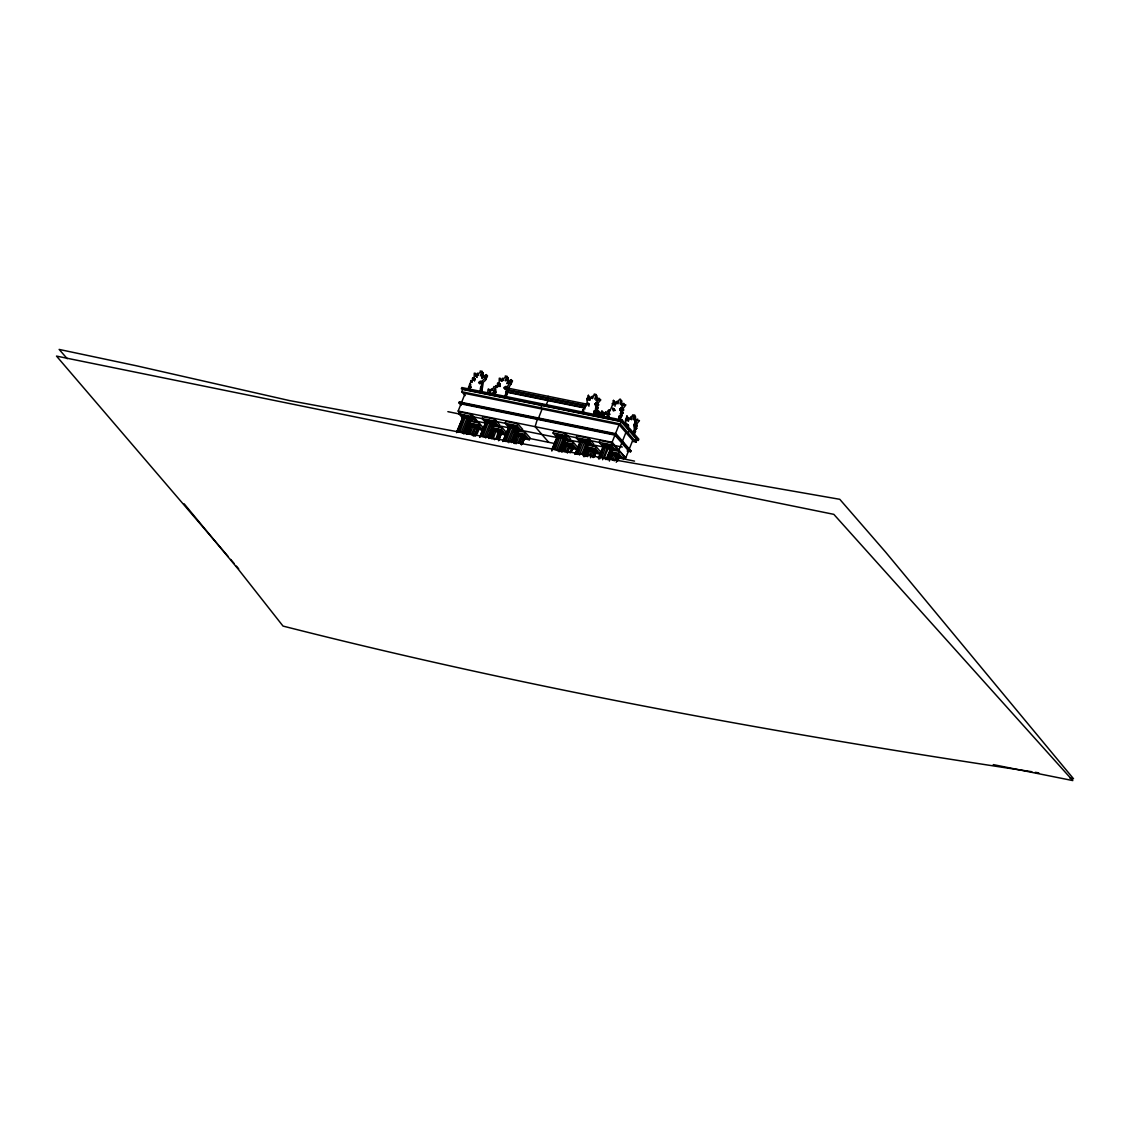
<?xml version="1.0" encoding="UTF-8"?>
<svg xmlns="http://www.w3.org/2000/svg" width="1130" height="1130" viewBox="0 0 1130 1130"><rect width="100%" height="100%" fill="white"/><g stroke="black" fill="none" stroke-linecap="round" stroke-linejoin="round"><path stroke-width="1.5" d="M590.03 398.551L589.987 400.317M613.915 410.967C612.785 411.885 612.389 406.348 613.039 408.721M495.307 392.986C492.327 391.178 496.96 387.873 496.042 385.584L497.172 386.884M458.356 431.928L464.105 417.832L464.19 415.416A2.655 0.805 21.6 0 1 462.919 415.416A2.655 0.805 21.6 0 1 462.17 415.727A2.655 0.805 21.6 0 1 462.043 416.306L462.41 418.524L456.562 432.663M479.657 437.352L485.505 423.213L485.123 420.996A2.655 0.805 21.6 0 0 485.264 420.416A2.655 0.805 21.6 0 0 486.013 420.106A2.655 0.805 21.6 0 0 487.284 420.106L487.2 422.521L481.451 436.618M504.503 441.293L510.252 427.197L510.336 424.795A2.655 0.805 21.6 0 1 509.065 424.795A2.655 0.805 21.6 0 1 508.316 425.106A2.655 0.805 21.6 0 1 508.189 425.685L508.557 427.903L503.359 440.46M562.175 450.87L564.28 445.799L563.884 443.356A2.655 0.805 21.6 0 0 564.633 443.045A2.655 0.805 21.6 0 0 565.904 443.045L563.263 451.718M585.227 455.545L587.176 450.828L586.795 448.61A2.655 0.805 21.6 0 0 586.936 448.031A2.655 0.805 21.6 0 0 587.685 447.72A2.655 0.805 21.6 0 0 588.956 447.72L586.315 456.393M610.85 456.266L609.889 453.3A2.655 0.805 21.6 0 0 610.031 452.72A2.655 0.805 21.6 0 0 610.779 452.41A2.655 0.805 21.6 0 0 612.036 452.41L609.395 461.082M471.916 382.477L470.786 381.177L472.255 381.064L472.608 378.084L474.091 380.104L472.849 378.211M507.314 393.311C506.876 388.183 510.576 386.163 512.455 380.98L511.071 379.624L506.861 383.55L508.867 380.429L506.89 380.909L507.299 378.861L505.35 380.867L507.186 376.347L505.28 375.965L505.322 377.618L504.079 377.999L503.005 380.542L502.455 378.211L501.141 381.206L500.421 378.395L499.291 378.183L499.079 385.189L497.511 383.536L499.743 386.389M470.25 427.606L469.388 424.654A2.655 0.805 21.6 0 0 469.67 424.117A2.655 0.805 21.6 0 0 470.532 423.877A2.655 0.805 21.6 0 0 471.902 423.948L468.555 434.174M491.649 438.864L494.982 428.623A2.655 0.805 21.6 0 1 493.626 428.567A2.655 0.805 21.6 0 1 492.751 428.807L493.146 432.168L490.561 438.468M514.701 443.539L518.034 433.313A2.655 0.805 21.6 0 1 516.678 433.242A2.655 0.805 21.6 0 1 515.803 433.482A2.655 0.805 21.6 0 1 515.534 434.019L515.916 436.265L513.317 442.536M553.587 449.542L558.841 434.612A2.655 0.805 21.6 0 1 557.486 434.541A2.655 0.805 21.6 0 1 556.61 434.782A2.655 0.805 21.6 0 1 556.341 435.318L557.005 438.143L552.471 449.161M580.255 442.96L579.393 439.994A2.655 0.805 21.6 0 0 579.662 439.471A2.655 0.805 21.6 0 0 580.538 439.217A2.655 0.805 21.6 0 0 581.894 439.288L576.639 454.218M598.618 458.526L603.152 447.508L602.488 444.683A2.655 0.805 21.6 0 0 602.756 444.161A2.655 0.805 21.6 0 0 603.618 443.906A2.655 0.805 21.6 0 0 604.988 443.977L599.733 458.907M593.462 415.134C594.832 410.006 594.126 407.422 600.44 416.49M618.463 420.205C619.565 418.425 618.52 413.792 621.443 416.843L621.924 415.628L620.229 413.679L622.051 411.151L620.61 411.165L621.09 409.427L622.489 408.509L619.777 409.696L622.913 413.128L620.271 408.905L621.585 407.52M632.786 433.581L633.012 431.618L633.902 431.166L635.046 432.465L635.526 431.25C631.444 428.284 638.422 420.332 635.568 427.493M600.694 414.71C601.598 408.029 603.307 412.803 602.219 415.402C603.406 416.786 604.14 414.272 603.053 413.524C604.027 410.006 604.479 416.617 605.68 411.843C603.575 419.173 612.262 401.63 608.42 414.795M504.729 389.285L506.791 387.618M475.306 435.488L478.456 427.295L476.323 425.798M498.683 440.771L500.802 433.835L502.582 432.211A2.655 0.805 21.6 0 1 501.635 431.335A2.655 0.805 21.6 0 1 500.223 430.431A2.655 0.805 21.6 0 1 498.5 429.626A2.655 0.805 21.6 0 1 496.677 428.99A2.655 0.805 21.6 0 1 494.982 428.623M521.453 444.853L524.602 436.66L523.854 435.968M560.748 451.52L564.661 439.824L566.441 438.186A2.655 0.805 21.6 0 1 565.494 437.31A2.655 0.805 21.6 0 1 564.082 436.42A2.655 0.805 21.6 0 1 562.359 435.601A2.655 0.805 21.6 0 1 560.537 434.979A2.655 0.805 21.6 0 1 558.841 434.612M565.381 438.045L564.421 437.155M580.057 442.833L579.761 440.742A2.655 0.805 21.6 0 0 579.393 439.994M583.504 455.588L588.448 442.635L586.753 441.378L586.018 443.243L587.713 444.5L592.855 445.658L593.603 443.765L588.787 438.228L576.879 435.813L576.13 437.691L580.001 442.127M607.488 459.289L610.807 449.189L612.587 447.551A2.655 0.805 21.6 0 1 611.641 446.675A2.655 0.805 21.6 0 1 610.214 445.785A2.655 0.805 21.6 0 1 608.491 444.966A2.655 0.805 21.6 0 1 606.683 444.344A2.655 0.805 21.6 0 1 604.988 443.977M610.793 449.274C611.994 440.248 603.943 455.899 604.649 458.822M492.454 394.624L493.796 391.573L494.926 392.873M603.42 412.789L601.965 410.939M459.712 432.183L465.828 415.727A2.655 0.805 21.6 0 1 464.19 415.416M482.807 436.872L488.923 420.416A2.655 0.805 21.6 0 1 487.284 420.106M505.859 441.548L511.975 425.092A2.655 0.805 21.6 0 1 510.336 424.795M564.576 451.972L567.543 443.356A2.655 0.805 21.6 0 1 565.904 443.045M587.628 456.647L590.595 448.031A2.655 0.805 21.6 0 1 588.956 447.72M611.358 459.769L613.675 452.72A2.655 0.805 21.6 0 1 612.036 452.41M598.632 404.738L597.473 403.396L595.609 406.094L596.739 407.393L598.533 404.964L596.047 405.967M613.364 408.453L615.37 410.416M621.98 411.871L623.534 410.035L621.5 407.577C621.994 406.249 625.709 403.41 623.591 403.396C619.014 408.552 623.04 401.065 620.949 403.396C619.169 405.557 620.596 400.613 620.822 400.006C619.876 395.712 615.652 408.029 617.39 401.192C613.463 402.902 614.593 408.213 613.519 400.416C612.418 407.365 609.352 411.292 606.485 417.775M502.045 381.361L501.96 380.443M481.973 389.412C477.213 383.932 484.756 396.475 481.196 386.912L482.171 380.895L484.36 378.988L486.324 374.609L481.874 378.479L483.682 375.005L482.778 376.714M506.014 392.689L506.226 391.997L507.37 393.409C504.955 399.3 506.113 389.765 506.085 392.534M470.786 381.177L469.586 386.305L467.467 389.553M469.925 434.471L473.583 424.315A2.655 0.805 21.6 0 1 471.902 423.948M493.019 439.16L496.677 428.99M516.071 443.836L519.729 433.68A2.655 0.805 21.6 0 1 518.034 433.313M554.985 449.839L560.537 434.979M578.037 454.528L583.589 439.655A2.655 0.805 21.6 0 1 581.894 439.288M601.753 457.636L606.683 444.344M466.295 432.719C468.385 431.646 472.312 413.227 470.603 421.151L465.8 433.835M486.635 424.414L485.264 420.416M488.923 420.416A2.655 0.805 21.6 0 0 490.731 420.996A2.655 0.805 21.6 0 0 492.496 421.773A2.655 0.805 21.6 0 0 493.994 422.662A2.655 0.805 21.6 0 0 495.053 423.552A2.655 0.805 21.6 0 0 495.547 424.329A2.655 0.805 21.6 0 0 495.406 424.908L493.415 426.307L494.347 424.033M512.427 442.084L517.37 429.103L516.89 427.903L512.54 441.618M571.003 452.41L571.921 448.158L573.673 446.491A2.655 0.805 21.6 0 1 572.613 445.601A2.655 0.805 21.6 0 1 571.102 444.712A2.655 0.805 21.6 0 1 569.351 443.935A2.655 0.805 21.6 0 1 567.543 443.356M572.896 447.254L572.458 446.166M584.69 456.647L587.289 450.376L588.744 450.164L589.479 448.299L587.558 451.449L586.936 448.031M587.995 448.921L587.303 450.955M617.531 458.808L620.299 456.633A2.655 0.805 21.6 0 1 619.805 455.856A2.655 0.805 21.6 0 1 618.746 454.966A2.655 0.805 21.6 0 1 617.248 454.076A2.655 0.805 21.6 0 1 615.483 453.3A2.655 0.805 21.6 0 1 613.675 452.72M619.028 456.619L616.782 454.274L611.655 453.031M499.997 385.485L498.937 383.508M476.888 376.869L476.563 374.623L475.631 374.595M474.219 379.736L474.049 378.324L475.25 379.567L474.134 377.674L474.275 373.154L475.433 373.324L476.14 376.12L477.453 373.14L478.004 375.457L479.078 372.928L480.335 372.533L480.179 371.007L482.185 371.276L480.363 375.796L482.312 373.776L481.903 375.838L483.541 375.555M483.329 372.575L482.764 374.595M506.508 377.236L508.316 377.646L507.215 380.203M492.242 390.486L493.98 386.488L495.844 387.138L493.951 391.418L495.618 390.005M603.349 416.702L603.886 414.484M492.044 390.542C491.508 384.497 490.01 396.602 489.488 389.991C487.454 386.446 488.033 392.209 487.75 393.847M503.443 380.005L503.726 380.189M581.484 412.704L587.289 402.224L586.823 399.78L588.363 395.316L589.323 400.288L589.902 396.884L591.244 398.028L592.388 396.122L591.795 398.113L592.572 398.579L594.324 394.031L596.23 394.568L595.143 395.345L595.722 396.545L594.719 399.074L596.993 397.407L595.92 400.444L598.589 398.325L599.705 398.551L595.27 403.834L597.925 408.057C596.372 404.568 593.9 409.54 596.923 410.557C594.606 411.659 596.019 416.998 593.815 413.622M621.443 416.843L620.158 417.945L619.593 421.504M480.716 387.717L481.182 386.94M469.699 386.022L470.829 387.336M605.059 414.074L604.352 414.456M486.536 376.968L487.468 375.909L485.505 380.287L483.301 382.194L482.369 388.226M624.452 424.824L625.893 422.931L625.427 420.473L626.952 416.01L627.913 420.982L628.492 417.577L629.834 418.722L630.978 416.815L630.385 418.806L631.176 419.272L632.701 414.922L634.763 415.063L633.323 419.682L635.512 417.959L634.679 419.894M625.582 426.123L626.077 424.725M636.063 424.103C628.93 429.146 643.253 414.103 635.201 420.982M479.784 383.861L480.773 382.915M497.68 383.918L497.257 386.135L496.042 385.584M508.288 381.276L508.627 380.174L507.879 381.502M596.654 398.551C595.595 397.266 598.109 395.811 596.386 395.486M470.009 420.402L466.817 418.524L467.636 416.306A2.655 0.805 21.6 0 1 465.828 415.727M505.068 437.96L507.003 433.228L502.186 427.663C499.446 427.013 488.767 425.826 490.731 420.996M516.156 429.767L512.964 427.889L513.783 425.671A2.655 0.805 21.6 0 1 511.975 425.092M570.113 452.904C576.95 445.785 566.413 448.836 569.351 443.935M589.705 455.545L592.403 448.61A2.655 0.805 21.6 0 1 590.595 448.031M617.248 461.308C622.39 456.619 612.333 457.014 615.483 453.3M481.592 376.813L481.874 376.05M475.603 436.081L478.004 429.739L479.855 428.27A2.655 0.805 21.6 0 1 479.501 427.521A2.655 0.805 21.6 0 1 478.555 426.646A2.655 0.805 21.6 0 1 477.128 425.756A2.655 0.805 21.6 0 1 475.405 424.936A2.655 0.805 21.6 0 1 473.583 424.315M489.375 437.409L493.542 426.18M522.343 443.864L524.136 439.104L526.001 437.635A2.655 0.805 21.6 0 1 525.634 436.886A2.655 0.805 21.6 0 1 524.687 436.011A2.655 0.805 21.6 0 1 523.275 435.121A2.655 0.805 21.6 0 1 521.552 434.301A2.655 0.805 21.6 0 1 519.729 433.68M583.8 456.195L587.995 445.079L589.86 443.61A2.655 0.805 21.6 0 1 589.493 442.861A2.655 0.805 21.6 0 1 588.546 441.985A2.655 0.805 21.6 0 1 587.134 441.096A2.655 0.805 21.6 0 1 585.411 440.29A2.655 0.805 21.6 0 1 583.589 439.655M594.055 457.085L595.256 453.907L597.078 452.523A2.655 0.805 21.6 0 1 597.219 451.943A2.655 0.805 21.6 0 1 596.725 451.167A2.655 0.805 21.6 0 1 595.665 450.277A2.655 0.805 21.6 0 1 594.154 449.387A2.655 0.805 21.6 0 1 592.403 448.61M466.28 431.392L469.911 421.843L472.312 420.219A2.655 0.805 21.6 0 1 472.453 419.64A2.655 0.805 21.6 0 1 471.959 418.863A2.655 0.805 21.6 0 1 470.899 417.973A2.655 0.805 21.6 0 1 469.402 417.083A2.655 0.805 21.6 0 1 467.636 416.306M475.984 434.923C481.465 429.753 475.024 426.335 470.673 426.293A2.655 0.805 21.6 0 0 469.755 425.389A2.655 0.805 21.6 0 0 469.388 424.654M488.767 437.663L492.991 426.533L494.658 425.219A2.655 0.805 21.6 0 1 495.406 424.908M488.895 438.525L493.697 425.826L495.547 424.329M499.079 439.612L500.873 434.838L502.681 433.482A2.655 0.805 21.6 0 1 502.949 432.945A2.655 0.805 21.6 0 1 502.582 432.211M512.427 440.757L515.45 432.804M522.131 444.288L524.673 437.649M561.13 450.361L564.732 440.813L566.54 439.457A2.655 0.805 21.6 0 1 566.808 438.934A2.655 0.805 21.6 0 1 566.441 438.186M571.102 451.943L572.303 448.765L574.153 447.268A2.655 0.805 21.6 0 1 573.673 446.491M583.574 456.619L588.448 442.635L587.106 445.686L588.716 444.387A2.655 0.805 21.6 0 1 589.592 444.132A2.655 0.805 21.6 0 1 589.86 443.61M594.154 456.619L596.103 451.59M607.276 459.726L611.528 447.409M465.391 433.186L470.956 418.665M475.292 435.121L477.1 430.346L478.71 429.033A2.655 0.805 21.6 0 1 479.586 428.793A2.655 0.805 21.6 0 1 479.855 428.27M488.485 437.875L493.838 423.227L493.104 425.092M498.401 440.177L500.802 433.835L496.169 431.321L493.076 431.166L490.265 437.861M511.537 442.565L516.354 429.894L518.105 428.228A2.655 0.805 21.6 0 1 517.046 427.338A2.655 0.805 21.6 0 1 515.548 426.448A2.655 0.805 21.6 0 1 513.783 425.671M521.424 444.486L524.405 436.519M561.031 448.963L564.054 441.011M560.452 450.898C566.554 441.293 566.102 437.239 556.935 437.155L551.751 449.684M583.476 455.235L586.498 447.282M593.165 457.579L595.708 450.969L594.973 450.39M607.163 458.328L610.257 450.305M607.191 458.681L610.807 449.189L603.759 446.322A2.655 0.805 21.6 0 0 603.279 445.729M616.26 462.269L618.068 457.523L619.805 455.856M463.907 434.033L469.868 417.86L469.134 419.71M473.936 436.364L478.555 426.646M487.609 437.155C488.344 436.025 496.07 417.38 491.027 423.736M497.638 439.471L500.802 431.293M510.661 441.83C511.396 440.7 519.122 422.055 514.079 428.411M520.69 444.147L524.687 436.011M559.067 451.76L564.661 437.268L563.997 439.245M569.266 452.198C574.859 448.638 569.52 440.502 566.907 445.686L564.237 445.7L561.638 451.972M582.727 454.867L587.713 441.957M592.318 456.873L595.665 450.277M605.821 459.557L611.641 446.675M616.019 459.981L617.969 454.966M472.792 435.629L476.592 425.897M505.025 387.788C509.277 384.059 500.675 388.889 504.912 388.084M496.494 438.751L499.686 430.587L498.542 430.078M519.546 443.426L522.738 435.262L521.608 434.753M557.895 451.025L564.082 436.42M581.569 454.133C582.727 452.946 589.111 436.067 584.252 442.409L579.987 441.83L574.803 454.373M462.664 433.298L468.936 417.281L467.933 419.046M485.759 437.988L492.03 421.97M508.811 442.678L515.082 426.646M567.444 453.059L570.65 444.895M590.496 457.735L593.702 449.585L589.86 448.342M614.212 460.856L617.248 454.076M465.136 395.641L461.746 391.743L462.664 389.44L621.203 421.617L636.995 439.768L636.077 442.07L632.63 441.364M461.125 405.345L459.006 402.902L459.373 401.955L616.09 433.765L630.936 450.842L630.568 451.774L627.164 451.082M460.842 414.131L458.173 411.052L461.012 403.876L614.932 435.121L628.562 450.799L625.723 457.961L622.362 457.283M459.783 412.04L459.034 413.933L462.89 418.354M463.074 417.902C464.783 413.213 465.772 418.552 462.523 418.072L456.675 432.183M463.978 417.86L464.713 415.995M464.105 417.832L464.84 415.967M464.374 417.902L465.193 418.058L465.927 416.193M465.193 418.058L466.139 416.207M465.391 418.072L466.393 416.32M465.659 418.185L466.563 418.467L467.311 416.603M461.209 432.663L467.552 416.659M467.043 418.651L467.792 416.786M468.371 419.272L468.936 417.281M479.445 391.983L480.405 389.568M469.473 419.95L470.122 417.973M471.676 414.456L470.928 416.349L475.758 421.886L476.507 419.993L471.676 414.456L458.78 411.744M470.334 421.617L471.21 419.159M470.73 424.626L469.783 426.9L469.67 424.117M469.896 427.027L470.758 424.725M470.815 425.53L470.066 427.479L469.755 425.389M470.913 426.335L471.648 424.47M472.001 426.42L472.75 424.555L473.809 424.767L475.462 425.389L474.727 427.253M472.863 426.603L473.597 424.753M473.075 426.632L473.809 424.767M473.329 426.745L474.063 424.88M471.394 434.979L475.236 425.261M476.013 427.889L476.747 426.024M477.044 428.581L477.708 426.603M479.106 422.973L483.923 428.524L483.174 430.403L478.357 424.866L479.106 422.973L468.908 420.911M477.524 429.019L478.258 427.154M485.589 423.157L486.352 420.897L488.202 420.727M485.646 423.34L486.38 421.476M487.171 420.685L485.9 423.835L485.618 421.787M479.77 436.872L485.618 422.761L488.485 422.761L489.219 420.897M488.485 422.761L489.657 423.157L490.392 421.292M484.304 437.352L490.646 421.349M490.138 423.34L490.872 421.476M491.465 423.962L492.2 422.097M492.228 424.4L492.963 422.535M492.567 424.64L493.203 422.662M494.77 419.145L494.022 421.024L498.839 426.575L499.587 424.682L494.77 419.145L482.877 416.73L482.129 418.609L485.985 423.044M504.446 397.068L505.407 394.638M511.325 379.68C509.362 384.977 505.732 386.757 506.169 392.011M493.316 425.318L494.05 423.453M493.697 431.039L494.502 429.118M494.686 431.053C499.008 424.824 498.584 437.536 494.488 439.669M494.827 431.024L495.576 429.16M495.095 431.109L495.83 429.245M495.943 431.293L496.692 429.428M496.169 431.321L496.903 429.457M496.423 431.434L497.158 429.57M498.683 432.352L499.418 430.488M499.107 432.578L499.686 430.587M499.813 433.03L500.562 431.166L499.841 430.714M501.169 434.061L506.268 435.092L501.438 429.555L502.186 427.663M500.618 433.708L501.353 431.844L500.788 433.92M499.954 434.993L501.706 432.437M500.703 434.838L501.819 432.564M503.443 441.293L509.997 425.332L511.254 425.417L510.506 427.267L508.67 427.437L502.822 441.548M509.475 427.225L510.223 425.374M510.252 427.197L510.986 425.332M510.506 427.267L511.339 427.423L512.074 425.558M511.339 427.423L512.271 425.572M511.537 427.437L512.54 425.685M511.805 427.55L512.709 427.832L513.444 425.982M507.356 442.028L513.698 426.024M513.19 428.016L513.924 426.151M514.517 428.637L515.252 426.773M515.28 429.089L516.014 427.225M515.619 429.315L516.255 427.338M517.823 423.821L522.653 429.358L521.905 431.25L517.074 425.713L517.823 423.821L505.929 421.405L505.181 423.298L509.037 427.733M515.817 431.18L517.342 428.524M516.043 436.392L517.046 433.991L513.543 442.113M516.311 435.841L517.794 433.835L520.21 434.245M517.738 435.728L518.628 433.849L517.046 435.7M517.893 435.7L518.882 433.92M518.147 435.784L519.221 435.996L519.955 434.132M518.162 442.776L521.382 434.626M522.328 439.641C527.074 439.697 519.63 437.013 522.47 435.163M522.159 437.254L522.738 435.262M525.238 432.338L530.069 437.889L529.32 439.768L524.49 434.231L525.238 432.338L515.04 430.276M523.755 439.514L524.645 437.55M542.033 403.805L541.016 407.845L542.089 409.074L538.346 418.566L537.725 417.86L535.126 426.674L548.77 442.339M548.191 396.291L547.965 400.585L546.327 404.724M557.909 438.553L553.079 433.016L553.827 431.123L565.735 433.539L570.551 439.09L569.803 440.968L566.398 440.29M557.853 435.29L556.723 437.564L556.61 434.782M556.836 437.691L557.669 435.29M557.683 438.723L557.754 436.208M558.361 435.092L551.821 451.054M557.853 436.999L558.587 435.135M558.686 437.013L559.435 435.149M559.802 437.282L560.763 435.431L560.282 437.409M560.014 437.296L560.763 435.431M556.483 450.361L562.189 435.926L563.701 436.703M561.667 437.917L562.401 436.053M562.542 438.327L563.277 436.463M562.966 438.553L563.545 436.561M565.735 433.539L564.986 435.431L569.803 440.968M564.477 439.683L565.212 437.833M564.647 439.909L565.395 437.96M564.548 440.827L565.565 438.426M562.232 451.718L565.509 443.666M565.678 445.488L566.808 443.666L566.073 445.531M566.907 445.686L567.839 443.836M567.105 445.7L568.093 443.935M566.031 452.438L569.266 444.288M568.757 446.279L569.492 444.415M569.647 446.675L570.382 444.81M570.085 446.887L570.82 445.036M570.834 447.339L571.582 445.474M573.15 442.07L577.967 447.607L577.218 449.5L572.402 443.949L573.15 442.07L564.647 440.347M571.187 447.579L571.921 445.714M571.921 448.257L572.656 446.392M572.345 447.607L571.385 449.429M574.153 447.268A2.655 0.805 21.6 0 0 574.026 447.847A2.655 0.805 21.6 0 0 573.277 448.158L571.611 449.472L572.91 446.788M580.608 441.703L581.413 439.782M581.597 441.717L582.487 439.824M582.854 441.957L583.603 440.093M595.312 410.473L595.793 409.258M596.781 406.743L597.05 406.08L595.609 406.094M583.08 441.971L583.815 440.121M583.334 442.084L584.069 440.234M579.535 455.037L585.241 440.615M586.018 443.243L584.719 442.593L585.453 440.742M585.594 443.002L586.329 441.152M598.194 413.919L597.572 415.487L594.041 411.574M586.724 443.695L587.473 441.83M588.787 438.228L588.038 440.107L592.855 445.658M587.049 443.921L587.784 442.07M599.974 412.591L599.352 414.159L597.036 413.679M587.261 450.771L588.024 448.511M588.744 450.164L589.959 450.361L590.693 448.497M589.959 450.361L590.891 448.511M590.157 450.376L591.159 448.624M590.411 450.489L591.583 450.828L592.318 448.963M597.219 451.943C596.202 454.966 591.357 451.308 593.434 449.486M593.137 451.576L593.702 449.585M593.886 452.014L594.634 450.164L593.872 449.712M595.171 453.144L600.27 454.175L595.454 448.638L596.202 446.745L587.699 445.022M594.775 452.706L595.51 450.842M595.227 453.328L595.708 450.969M598.321 457.918L603.999 444.655L602.869 446.929M603.618 443.906L603.9 448.2L603.152 447.508L603.9 445.573M603.335 447.65L604.084 445.785M603.999 446.364L604.734 444.5M606.16 446.661L606.895 444.796M607.333 447.099L608.321 445.291L609.423 445.827L608.689 447.692M602.615 459.726L608.321 445.291M620.314 415.543L620.794 414.329M609.098 447.918L609.847 446.068M625.723 457.961L612.093 442.296L614.932 435.121M463.088 403.283L615.299 434.174L619.056 424.696L465.136 393.452L461.379 402.944L459.373 401.955M609.819 448.37L610.553 446.52M610.144 448.61L610.793 446.632M630.568 451.774L615.709 434.711L616.09 433.765L615.299 434.174M636.077 442.07L620.285 423.934L621.203 421.617M610.61 449.048L611.358 447.198M621.726 421.349L622.235 420.092L461.831 387.534L461.337 388.791L621.726 421.349L638.323 440.418L638.831 439.16L622.235 420.092M610.977 449.641L611.711 447.791M609.028 459.514L611.697 452.961M608.42 459.769L611.923 452.989M611.189 454.853L612.7 452.961M611.824 454.853L612.954 453.031M612.22 454.896L613.039 455.051L613.788 453.186M613.039 455.051L613.986 453.201M613.251 455.065L614.24 453.314M610.85 449.302L615.949 450.333L616.698 448.455M612.799 460.221L615.398 453.653M614.904 455.644L615.638 453.78M615.793 456.04L616.528 454.175M616.231 456.266L616.782 454.274M624.113 456.972L623.365 458.865L618.548 453.328L619.297 451.435L610.793 449.712M617.319 456.944L618.068 455.079M617.856 457.396L618.604 455.531M618.068 457.622L618.802 455.757M618.322 458.017L619.056 456.153M618.181 458.611L619.184 456.28M633.902 431.166L634.382 429.951M635.526 431.25L634.961 430.601L636.783 428.086L633.859 424.527M626.26 425.572C625.54 422.479 627.574 423.863 628.774 426.024M627.503 426.589L627.786 425.911L626.938 426.646M621.175 404.032C621.288 403.043 622.616 400.811 621.387 400.557M457.297 431.928L463.116 417.832L462.919 415.416M457.622 431.731L462.806 419.145M467.453 434.118L470.673 426.293L470.532 423.877M480.391 436.618L486.197 422.521L486.013 420.106M481.366 434.852L485.25 425.403M491.183 437.239L493.768 430.982L493.626 428.567M513.613 443.144L515.562 438.426M514.235 441.915L516.82 435.657L516.678 433.242M562.571 451.492L564.124 446.152M575.523 454.161L580.679 441.632L580.538 439.217M585.284 456.393L587.868 450.136L587.685 447.72M598.603 458.851L603.759 446.322L602.756 444.161M635.046 432.465L634.17 434.316L632.616 432.437M466.747 434.316L470.673 426.293M474.501 427.126L475.405 424.936M497.596 431.815L498.5 429.626M519.221 435.996L520.648 436.491L521.552 434.301M561.455 437.79L562.359 435.601M584.252 442.409L585.411 440.29M607.587 447.155L608.491 444.966M606.612 414.413L606.81 413.142M618.011 403.862L618.209 402.605M631.5 419.753L631.811 418.213M623.534 410.035L622.475 408.481M589.888 398.198L588.363 395.316M596.047 405.543L600.835 399.865L599.719 399.625M622.093 409.908L625.836 404.936L624.17 405.006M614.494 402.944L614.762 401.729L613.364 400.387M595.27 403.834L594.79 404.625L597.473 403.396M620.271 408.905L619.749 409.667L620.921 411.009M608.35 413.467L609.48 414.767L608.392 413.312M597.657 399.667L598.053 398.565L597.078 399.625M516.029 436.208L515.803 433.482M564.703 440.714L566.808 438.934M481.083 387.463L482.129 388.96L481.168 387.265M468.201 419.131L469.402 417.083M491.296 423.821L492.496 421.773M514.348 428.51L515.548 426.448M569.901 446.76L571.102 444.712M592.953 451.435L594.154 449.387M509.206 427.267L509.065 424.795M516.043 431.208L517.71 429.894A2.655 0.805 21.6 0 1 518.458 429.584A2.655 0.805 21.6 0 1 518.599 429.005A2.655 0.805 21.6 0 1 518.105 428.228M564.774 445.531L564.633 443.045M593.801 454.119L596.329 452.833A2.655 0.805 21.6 0 1 597.078 452.523M610.92 454.896L610.779 452.41M622.362 405.204L623.054 403.65L622.503 404.3M635.964 420.826L636.713 419.4L636.105 419.922M475.857 427.762L477.128 425.756M498.937 432.451L500.223 430.431M522.004 437.126L523.275 435.121M585.849 443.101L587.134 441.096M608.943 447.791L610.214 445.785M615.285 403.933L615.003 406.235M628.887 419.555L628.577 421.01M469.374 419.837L470.899 417.973M492.468 424.527L493.994 422.662M515.52 429.202L517.046 427.338M571.088 447.466L572.613 445.601M617.234 456.831L618.746 454.966M635.23 426.66L637.207 425.403M500.067 433.157L501.635 431.335M563.912 439.132L565.494 437.31M586.979 443.808L588.546 441.985M481.324 372.307L482.425 372.349M485.095 377.731L486.14 379.27M510.082 382.802L511.127 384.341M500.195 435.036L501.805 433.722A2.655 0.805 21.6 0 1 502.681 433.482M523.247 439.711L524.857 438.398A2.655 0.805 21.6 0 1 525.733 438.158A2.655 0.805 21.6 0 1 526.001 437.635M470.221 420.628L471.959 418.863M493.302 425.219L495.053 423.552M596.725 451.167L594.973 452.932A2.655 0.805 21.6 0 1 596.329 452.833M508.133 383.649L509.404 382.999M635.611 425.6L639.439 420.558L637.772 420.628M477.722 429.146L479.501 427.521M523.854 438.511L525.634 436.886M587.713 444.5L589.493 442.861M635.258 420.812C632.955 421.01 637.899 415.473 634.057 416.038M472.453 419.64L470.49 421.603M518.599 429.005L516.636 430.968L518.458 429.584M501.084 434.429L502.949 432.945M612.587 447.551A2.655 0.805 21.6 0 0 612.94 448.299L610.694 450.192M472.312 420.219A2.655 0.805 21.6 0 0 471.563 420.53L469.685 421.815M617.757 458.837L619.424 457.523A2.655 0.805 21.6 0 1 620.172 457.212A2.655 0.805 21.6 0 1 620.299 456.633M572.204 449.232L574.026 447.847M618.35 458.596L620.172 457.212M479.586 428.793L477.171 430.276M523.925 439.514L525.733 438.158M587.784 445.502L589.592 444.132M610.878 450.178L612.672 448.822A2.655 0.805 21.6 0 1 612.94 448.299M621.839 410.783L623.619 409.809M610.271 455.517L610.031 452.72M620.737 408.763L622.362 410.628M579.888 442.367L579.662 439.471M598.18 407.393L597.304 407.718M623.181 412.464L621.895 412.718M636.783 428.086L635.498 428.341M583.631 407.732L584.846 409.046M622.503 410.571L620.977 408.566M636.091 426.18L634.58 424.188L635.766 425.36M589.239 404.046C586.188 408.071 588.942 398.636 588.914 406.249M594.606 410.854L595.962 412.097M592.007 450.277L594.634 450.164M507.088 394.031L505.774 392.675M595.355 403.791L597.163 405.797M620.356 408.876L622.164 410.868M633.944 424.499L635.752 426.49M597.925 408.057L596.372 409.908L596.923 410.557M622.913 413.128L621.373 414.978L621.924 415.628M616.457 403.029L616.486 403.918M628.365 418.637L626.952 416.01M511.254 381.997L512.455 380.98M1031.831 771.719C780.265 734.076 529.617 688.792 283.023 626.077L238.359 569.322L184.162 503.825M1035.292 772.313L1038.767 772.892M1070.025 778.16L1073.5 778.74L885.68 552.189L839.774 499.305L527.173 444.627L289.365 400.557L136.363 365.781L59.141 349.424L67.263 358.719M993.256 764.615L1072.78 780.576L833.827 514.348L56.5 356.091L228.373 556.751M505.887 387.717L587.091 404.201M506.96 389.624L586.47 405.755M506.989 390.104L585.736 406.094M506.367 391.672L585.114 407.648M506.282 392.124L584.648 408.029M474.318 390.952L477.736 391.644M609.903 418.467L616.754 419.852M461.746 391.743L620.285 423.934M629.099 430.685L630.032 430.883L630.526 429.626L629.594 429.428L628.181 433.002L625.879 432.536L618.915 450.121L614.988 449.33M459.006 402.902L615.709 434.711M634.919 439.725L638.323 440.418M622.122 442.014L623.52 442.296L623.139 443.243L621.74 442.96M458.173 411.052L612.093 442.296M612.7 442.988L599.974 440.488L599.225 442.381L604.056 447.918M447.875 411.659L517.074 425.713M553.079 433.016L622.277 447.056M627.531 450.15L630.936 450.842L628.944 449.853L632.701 440.361L619.056 424.696M477.185 421.363L485.702 423.086M497.638 425.516L509.559 427.931M519.786 430.007L557.288 437.621M569.223 440.036L579.45 442.113M591.371 444.542L603.307 446.957M470.659 420.854L475.758 421.886M493.754 425.53L498.839 426.575M515.096 429.866L521.905 431.25M469.854 423.143L478.357 424.866M492.948 427.832L501.438 429.555M514.291 432.168L524.49 434.231M563.898 442.226L572.402 443.949M586.95 446.915L595.454 448.638M610.045 451.605L618.548 453.328M625.116 457.269L611.867 442.904L611.118 444.796L615.949 450.333M490.448 430.502L493.881 431.208M529.899 438.511L553.912 443.384M466.492 427.027L469.685 427.677M478.075 429.372L483.174 430.403M524.221 438.737L529.32 439.768M570.424 448.116L577.218 449.5M608.251 455.8L611.429 456.435M618.265 457.834L634.523 461.125M614.664 455.517L613.505 455.164M568.517 446.152L567.359 445.799M603.095 413.495L604.084 414.484M505.689 392.873L507.031 394.243M497.765 385.09L498.937 386.404M607.163 444.909L608.081 445.234M472.608 378.084L473.993 379.511M592.699 451.35L591.583 450.828M500.957 380.203L500.435 379.482L501.791 380.174M521.735 437.027L520.648 436.491M508.189 425.685A2.655 0.805 21.6 0 1 508.67 426.462L509.15 428.637M473.866 379.468L473.823 380.146M632.362 415.572L633.492 416.871M634.735 421.208L635.865 422.507M635.088 423.199L637.122 425.657M621.359 407.704L623.435 410.162M634.961 423.326L637.023 425.784M621.119 407.916L623.294 410.247M634.707 423.538L636.882 425.869M621.062 408.1L622.997 410.43M634.693 423.792L636.586 426.052M621.034 408.439L622.164 409.738M634.34 424.386L635.964 426.25M620.158 409.074L622.107 411.588M633.746 424.696L635.696 427.211M619.904 409.314L621.486 411.094M633.944 425.417L635.074 426.716M634.439 426.194L636.515 428.75M620.61 411.165L621.74 412.478M634.198 426.787L635.343 428.101M613.166 405.048L612.121 403.509M625.625 419.371L626.769 420.671M621.161 416.857L619.946 415.6L620.991 417.097M633.549 431.222L634.763 432.479M633.506 431.307L634.594 432.719L633.21 431.547M619.607 415.925L620.949 417.182M619.424 415.995L620.554 417.295M634.142 432.917L633.012 431.618L634.057 433.03M619.325 416.108L620.455 417.408M619.198 416.25L620.285 417.662M632.8 431.872L633.874 433.284M619.028 416.645L620.695 418.411M619.014 416.815L620.568 418.693M619.184 417.959L620.314 419.258M619.042 418.241L620.172 419.541M618.859 418.524L619.989 419.823M618.802 418.693L620.088 420.289M608.618 412.803L609.847 414.131M608.477 413.1L609.607 414.413M607.742 414.823L608.872 416.137M598.533 404.964L596.499 402.506L598.434 405.091M607.545 415.275L608.675 416.575M607.432 415.346L608.576 416.645M598.293 405.176L596.117 402.845L597.996 405.359M596.047 403.354L597.12 404.794M595.962 403.537L597.643 405.472M595.736 403.693L597.375 405.557M595.157 404.003L597.106 406.518M594.917 404.243L596.979 406.8M596.923 409.074L603.025 416.094M588.165 399.978L587.134 398.438M596.301 410.642L601.386 416.49M594.959 410.529L596.16 411.772M594.917 410.6L596.004 412.026M594.422 410.925L595.552 412.224L594.324 411.038M594.211 411.165L595.284 412.591M594.027 411.744L595.581 413.608M594.196 412.888L595.326 414.187M594.041 413.17L595.171 414.47M593.857 413.453L595.002 414.752M582.741 409.752L583.885 411.052M608.576 453.13L610.511 455.348M596.202 446.745L601.019 452.283M586.456 449.542L588.377 451.76M507.045 377.279L508.175 378.578M499.093 382.66L500.293 384.2M499.206 383.169L500.279 384.61M499.036 383.395L500.251 384.652M498.853 383.918L500.336 385.641M498.867 384.172L500.35 386.121M497.596 383.169L499.545 385.966M497.525 383.381L500.223 386.488M505.845 393.184L506.975 394.497M497.977 384.878L499.036 386.418M505.534 394.073L506.664 395.387M497.596 385.245L498.726 386.545M486.324 374.609L487.468 375.909M495.773 386.248L496.903 387.548M482.058 372.208L483.188 373.507M494.785 388.748L495.915 390.062M494.545 390.076L495.703 391.46M494.304 389.963L495.872 391.983M494.728 390.811L495.83 392.407M494.587 391.39L495.604 392.83M494.347 391.616L495.491 392.915M493.697 391.87L494.827 393.169M493.485 392.449L494.629 393.749M493.415 392.746L494.545 394.045M493.358 393.056L494.488 394.356M475.9 376.106L477.044 377.406M489.502 391.729L490.632 393.028M474.134 377.674L475.292 379.129M473.95 378.437L475.08 379.736M480.773 387.604L482.129 388.96M472.524 378.31L474.459 380.598M472.693 378.847L474.558 380.895M480.533 389.002L481.663 390.316M471.041 380.513L472.185 381.813M469.783 383.677L470.928 384.991M469.303 384.892L470.659 386.728M469.501 385.274L470.871 387.039M469.586 386.305L470.73 387.618M468.696 386.785L469.84 388.099M468.498 387.364L469.628 388.678M470.97 414.23L480.292 424.922M468.385 424.668L470.32 426.886M230.661 559.435L234.108 563.446M236.396 566.116L238.684 568.8M499.163 384.793L498.824 385.231M462.791 419.046L462.17 415.727M490.533 392.802L490.152 390.245L489.262 390.415M508.316 425.106L508.952 428.51M602.841 445.432L603.152 447.508M556.341 435.318A2.655 0.805 21.6 0 1 556.709 436.067L557.005 438.143M492.878 429.88A2.655 0.805 21.6 0 1 492.85 430.078L493.146 432.168M609.889 453.3A2.655 0.805 21.6 0 1 610.384 454.091L610.652 456.139M587.275 449.189A2.655 0.805 21.6 0 1 587.289 449.401L587.558 451.449M557.486 434.541L557.627 436.957A2.655 0.805 21.6 0 0 556.709 436.067M508.67 426.462A2.655 0.805 21.6 0 1 509.136 426.759M517.201 429.824A2.655 0.805 21.6 0 1 517.71 429.894M462.043 416.306A2.655 0.805 21.6 0 1 462.523 417.097M470.603 420.459A2.655 0.805 21.6 0 1 471.563 420.53M485.123 420.996A2.655 0.805 21.6 0 1 485.434 421.292M486.084 422.083A2.655 0.805 21.6 0 1 486.465 422.394M494.149 425.148A2.655 0.805 21.6 0 1 494.658 425.219M571.413 447.989A2.655 0.805 21.6 0 1 572.006 448.158A2.655 0.805 21.6 0 1 573.277 448.158M563.884 443.356A2.655 0.805 21.6 0 1 563.983 443.596M618.449 457.452A2.655 0.805 21.6 0 1 619.424 457.523M610.384 454.091A2.655 0.805 21.6 0 1 610.836 454.387M586.795 448.61A2.655 0.805 21.6 0 1 587.106 448.907M587.289 449.401A2.655 0.805 21.6 0 1 588.137 450.008M515.534 434.019A2.655 0.805 21.6 0 1 515.93 434.57M523.84 438.285A2.655 0.805 21.6 0 1 524.857 438.398M477.354 428.976A2.655 0.805 21.6 0 1 478.71 429.033M492.85 430.078A2.655 0.805 21.6 0 1 493.273 430.375M501.268 433.623A2.655 0.805 21.6 0 1 501.805 433.722M565.664 439.697A2.655 0.805 21.6 0 1 566.54 439.457M611.952 448.921A2.655 0.805 21.6 0 1 612.672 448.822M602.488 444.683A2.655 0.805 21.6 0 1 602.883 445.234M588.179 444.288A2.655 0.805 21.6 0 1 588.716 444.387M579.761 440.742A2.655 0.805 21.6 0 1 580.184 441.039M613.774 409.95L614.24 409.117L613.774 409.95M627.376 425.572L627.941 424.824L627.376 425.572M478.654 382.561C479.911 385.231 483.061 378.112 478.654 382.561M468.837 386.474L469.939 387.802L468.837 386.474"/></g></svg>
